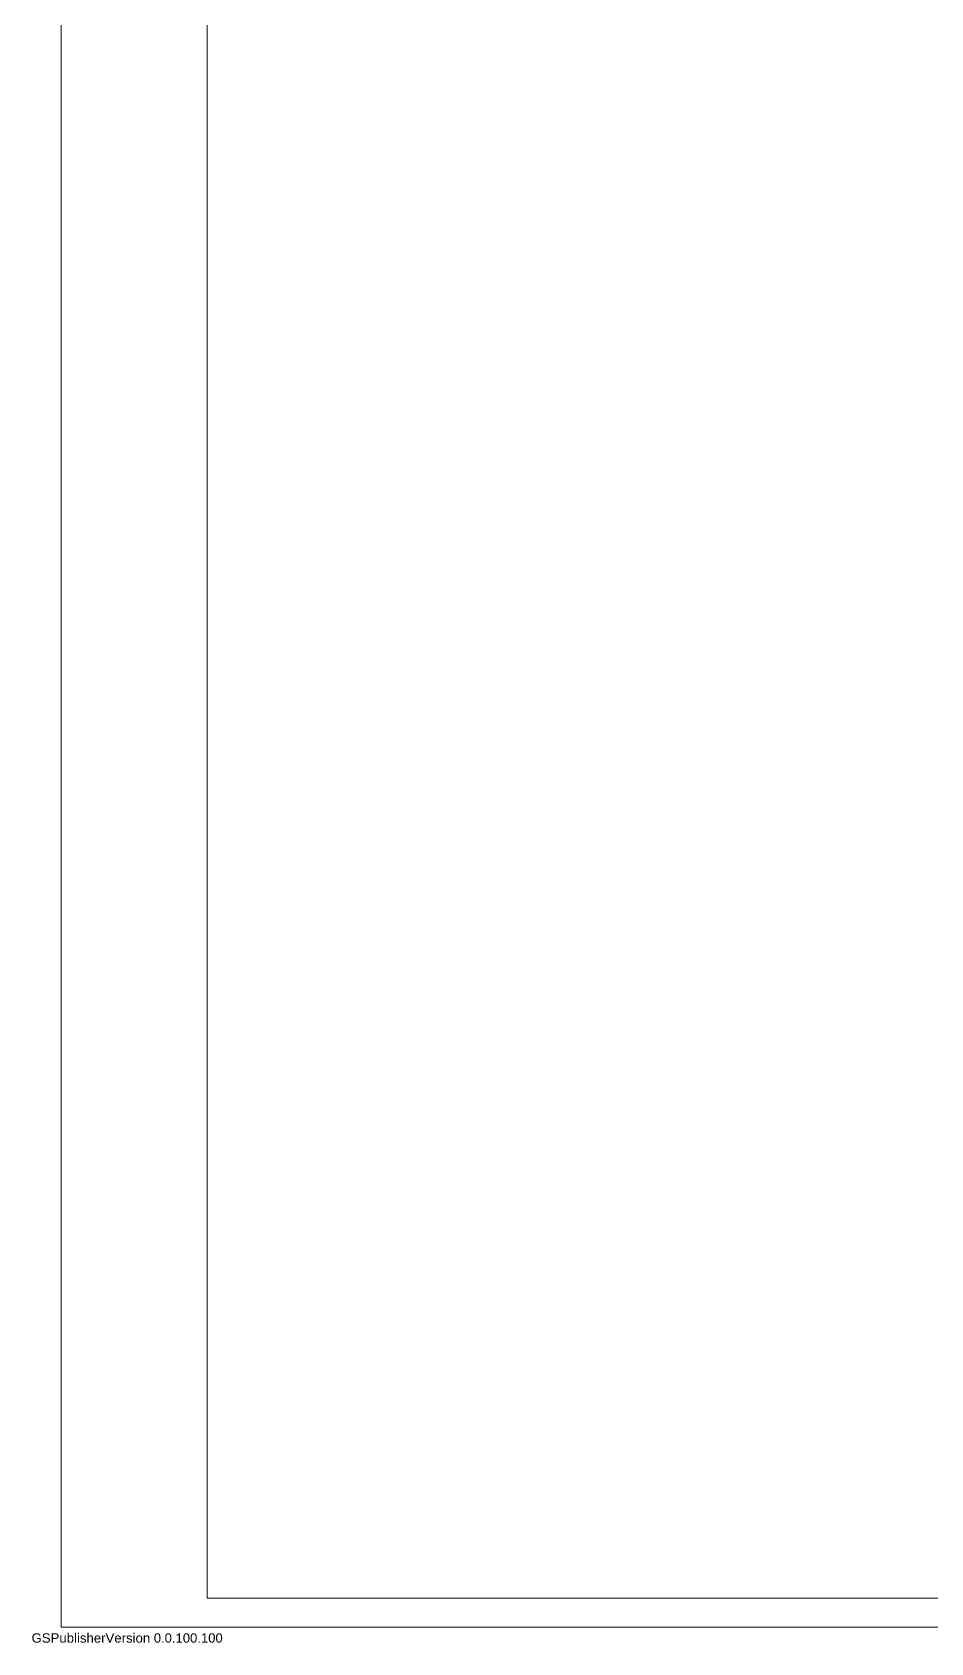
# Model space of a CAD drawing. Header units: metres. Extents: x 312 to 313.4, y 204 to 204.42.
# Drawn here: x 312.8113 to 312.9084, y 204.003 to 204.1772 of the extents above; entities that cross this region are included whole.
import ezdxf

# ---------------------------------------------------------------- set-up
doc = ezdxf.new("R2010")
doc.units = ezdxf.units.M
doc.layers.add('PDF_A - Fleta', color=7, linetype='Continuous', true_color=0x6a6a6a)
doc.layers.add('PDF_Text', color=7, linetype='Continuous', true_color=0xffffff)
doc.styles.add('PDF Arial', font='arial.ttf')

# ---------------------------------------------------------------- blocks, each defined once
blk = doc.blocks.new('bodrumi')
at = {"layer": 'PDF_A - Fleta', "color": 253, "lineweight": 5, "true_color": 0x999999}
for points in [[(-0.41369, -0.11001), (-0.41369, 0.3067)], [(-0.3979, -0.10686), (-0.3979, 0.30355)], [(0.17068, -0.10686), (-0.3979, -0.10686)], [(0.17388, -0.11001), (-0.41369, -0.11001)]]:
    blk.add_lwpolyline(points, dxfattribs=at)
at = {"layer": 'PDF_Text', "char_height": 0.0010101, "attachment_point": 7, "style": 'PDF Arial'}
for s, insert in [('\\W1.010020;GSPublisherVersion', (-0.4169, -0.1117)), ('\\W0.999899;0.0.100.100', (-0.40368, -0.1117))]:
    blk.add_mtext(s, dxfattribs=dict(at, insert=insert))

msp = doc.modelspace()

# ---------------------------------------------------------------- block references
msp.add_blockref('bodrumi', (313.2281, 204.11467))

doc.saveas('drawing.dxf')
